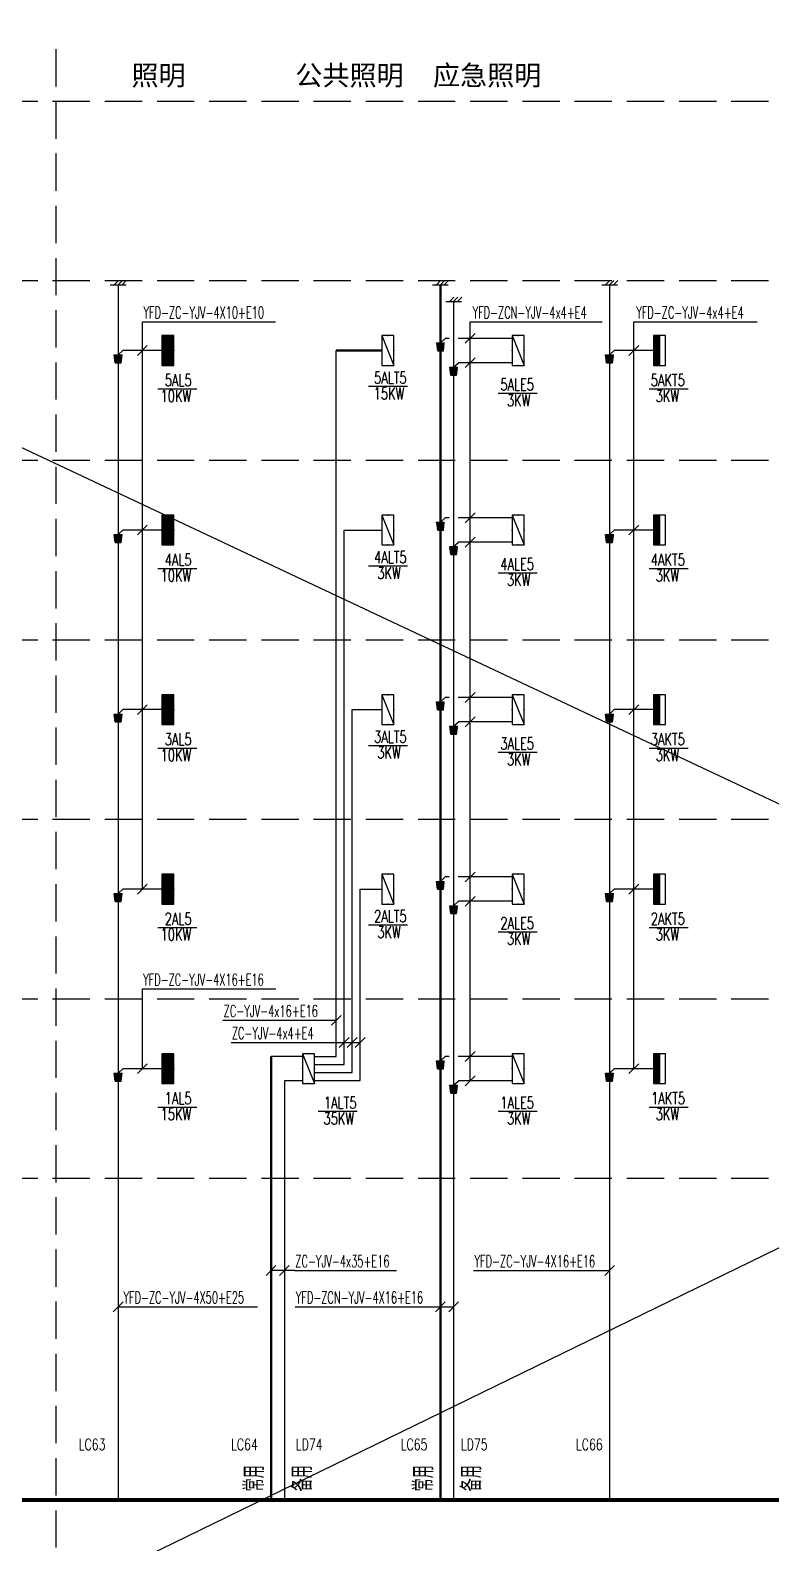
# Model space of a CAD drawing. Extents: x -336391 to 664021, y -458009 to -178412.
# Drawn here: x 161482 to 186304, y -259207 to -208482 of the extents above; entities that cross this region are included whole.
import ezdxf
from ezdxf.enums import TextEntityAlignment as Align

# ---------------------------------------------------------------- set-up
doc = ezdxf.new("R2010")
doc.units = 0
doc.header["$LTSCALE"] = 1000
doc.header["$MEASUREMENT"] = 0
doc.linetypes.add('DASH', pattern=[0.35, 0.25, -0.1])
doc.layers.get('0').update_dxf_attribs({"linetype": 'CONTINUOUS'})
for name, color, linetype in [('EQUIP', 3, 'CONTINUOUS'), ('SIG_TEXT', 7, 'CONTINUOUS'), ('STAIR', 4, 'CONTINUOUS'), ('WIRE-照明', 6, 'CONTINUOUS'), ('电气-文字', 4, 'CONTINUOUS')]:
    doc.layers.add(name, color=color, linetype=linetype)
doc.layers.add('WIRE', color=6, linetype='CONTINUOUS', lineweight=50)
doc.styles.add('_TCH_LABEL', font='COMPLEX', dxfattribs={"bigfont": 'GBCBIG'})
doc.styles.add('HZ', font='tjromans.shx', dxfattribs={"width": 0.75, "bigfont": 'tjhztxt.shx'})
doc.styles.get("Standard").update_dxf_attribs({"font": 'simplex.shx', "bigfont": 'hztxt.shx'})
doc.styles.add('STYLE2', font='')
doc.styles.get('STYLE2').set_extended_font_data('SimSun')

# ---------------------------------------------------------------- blocks, each defined once
blk = doc.blocks.new('$equip$00001416')
for p, q in [((0.75, 0.6), (-0.75, 0.6)), ((-0.75, 0), (0.75, 0.6)), ((-0.75, 0.6), (-0.75, 0)), ((-0.75, 0), (0.75, 0)), ((0.75, 0), (0.75, 0.6))]:
    blk.add_line(p, q)
for p in [(-0.75, 0.3), (0, 0.6), (0, 0), (0.75, 0.3)]:
    blk.add_point(p)
at = {"style": '_TCH_LABEL', "flags": 9}
blk.add_attdef('A', (0, 0), '', height=0.00002, dxfattribs=at)
blk = doc.blocks.new('*X4')
at = {"color": 0}
for p, q in [((-250, 33), (-83, 200)), ((-250, 68), (-118, 200)), ((-250, 104), (-154, 200)), ((-250, 139), (-189, 200)), ((-250, 174), (-224, 200)), ((-247, 0), (-47, 200)), ((-212, 0), (-12, 200)), ((-177, 0), (23, 200)), ((-141, 0), (59, 200)), ((-106, 0), (94, 200)), ((-71, 0), (129, 200)), ((-35, 0), (165, 200)), ((0, 0), (200, 200)), ((35, 0), (235, 200)), ((71, 0), (250, 179)), ((106, 0), (250, 144)), ((141, 0), (250, 109)), ((177, 0), (250, 73)), ((212, 0), (250, 38)), ((247, 0), (250, 3))]:
    blk.add_line(p, q, dxfattribs=at)
blk = doc.blocks.new('$equip$00001421')
for p, q in [((0.75, 0.6), (-0.75, 0.6)), ((-0.75, 0.6), (-0.75, 0)), ((-0.75, 0), (0.75, 0)), ((0.75, 0), (0.75, 0.6))]:
    blk.add_line(p, q)
at = {"const_width": 0.6}
blk.add_lwpolyline([(-0.75, 0.3), (0.75, 0.3)], dxfattribs=at)
for p in [(-0.75, 0.3), (0, 0.6), (0, 0), (0.75, 0.3)]:
    blk.add_point(p)
at = {"xscale": 0.00300000000061118, "yscale": 0.00300000000061118, "zscale": 0.003}
blk.add_blockref('*X4', (0, 0), dxfattribs=at)
at = {"style": '_TCH_LABEL', "flags": 9}
blk.add_attdef('A', (0, 0), '', height=0.00002, dxfattribs=at)
blk = doc.blocks.new('*X87')
at = {"color": 0}
for p, q in [((-250, 33), (-183, 100)), ((-250, 68), (-218, 100)), ((-247, 0), (-147, 100)), ((-212, 0), (-112, 100)), ((-177, 0), (-77, 100)), ((-141, 0), (-41, 100)), ((-106, 0), (-6, 100)), ((-71, 0), (29, 100)), ((-35, 0), (65, 100)), ((0, 0), (100, 100)), ((35, 0), (135, 100)), ((71, 0), (171, 100)), ((106, 0), (206, 100)), ((141, 0), (241, 100)), ((177, 0), (250, 73)), ((212, 0), (250, 38)), ((247, 0), (250, 3))]:
    blk.add_line(p, q, dxfattribs=at)
blk = doc.blocks.new('_LINKPT1')
at = {"color": 0}
blk.add_line((0, 0), (0, 0), dxfattribs=at)
blk = doc.blocks.new('_Z1')
at = {"color": 0}
for p, q in [((-0.75, 0.6), (-0.75, 0)), ((0.75, 0.6), (-0.75, 0.6)), ((-0.75, 0.3), (0.75, 0.3)), ((-0.75, 0), (0.75, 0)), ((0.75, 0), (0.75, 0.6))]:
    blk.add_line(p, q, dxfattribs=at)
at = {"color": 0, "const_width": 0.3}
blk.add_lwpolyline([(-0.75, 0.15), (0.75, 0.15)], dxfattribs=at)
at = {"color": 0, "xscale": 0.003, "yscale": 0.003, "zscale": 0.003}
blk.add_blockref('*X87', (0, 0), dxfattribs=at)
at = {"color": 0}
for p in [(-0.75, 0.3), (0, 0.6), (0, 0), (0.75, 0.3)]:
    blk.add_blockref('_LINKPT1', p, dxfattribs=at)
at = {"color": 0, "width": 0.8, "flags": 9}
blk.add_attdef('A', (0, 0), '', height=0.00003, dxfattribs=at)
blk.add_attdef('A', (0, 0), '', height=0.00003, dxfattribs=at)

msp = doc.modelspace()

# ---------------------------------------------------------------- hatches: boundary and pattern name
at = {"layer": 'WIRE-照明'}
h = msp.add_hatch(dxfattribs=at)
h.set_pattern_fill('ANSI31', color=3, scale=133.333333, style=0)
h.set_pattern_definition([(45, (205956.731, -211210.131), (-9.4280904, 9.4280904), [])])
h.paths.add_polyline_path([(175095.7, -218963.3), (175362.4, -218963.3), (175329, -219229.9), (175129, -219229.9)])
h = msp.add_hatch(dxfattribs=at)
h.set_pattern_fill('ANSI31', color=3, scale=133.333333, style=0)
h.set_pattern_definition([(45, (195154.857, -211618.973), (-9.4280904, 9.4280904), [])])
h.paths.add_polyline_path([(164293.8, -219372.1), (164560.5, -219372.1), (164527.2, -219638.8), (164327.2, -219638.8)])
h = msp.add_hatch(dxfattribs=at)
h.set_pattern_fill('ANSI31', color=3, scale=133.333333, style=0)
h.set_pattern_definition([(45, (211631.785, -211619.007), (-9.4280904, 9.4280904), [])])
h.paths.add_polyline_path([(180770.8, -219372.1), (181037.4, -219372.1), (181004.1, -219638.8), (180804.1, -219638.8)])
h = msp.add_hatch(dxfattribs=at)
h.set_pattern_fill('ANSI31', color=3, scale=133.333333, style=0)
h.set_pattern_definition([(45, (206403.02, -212026.501), (-9.4280904, 9.4280904), [])])
h.paths.add_polyline_path([(175542, -219779.6), (175808.7, -219779.6), (175775.3, -220046.3), (175575.3, -220046.3)])
h = msp.add_hatch(dxfattribs=at)
h.set_pattern_fill('ANSI31', color=3, scale=133.333333, style=0)
h.set_pattern_definition([(45, (205956.731, -217231.118), (-9.4280904, 9.4280904), [])])
h.paths.add_polyline_path([(175095.7, -224984.2), (175362.4, -224984.2), (175329, -225250.9), (175129, -225250.9)])
h = msp.add_hatch(dxfattribs=at)
h.set_pattern_fill('ANSI31', color=3, scale=133.333333, style=0)
h.set_pattern_definition([(45, (195154.857, -217639.959), (-9.4280904, 9.4280904), [])])
h.paths.add_polyline_path([(164293.8, -225393.1), (164560.5, -225393.1), (164527.2, -225659.8), (164327.2, -225659.8)])
h = msp.add_hatch(dxfattribs=at)
h.set_pattern_fill('ANSI31', color=3, scale=133.333333, style=0)
h.set_pattern_definition([(45, (211631.785, -217639.993), (-9.4280904, 9.4280904), [])])
h.paths.add_polyline_path([(180770.8, -225393.1), (181037.4, -225393.1), (181004.1, -225659.8), (180804.1, -225659.8)])
h = msp.add_hatch(dxfattribs=at)
h.set_pattern_fill('ANSI31', color=3, scale=133.333333, style=0)
h.set_pattern_definition([(45, (206403.02, -218047.487), (-9.4280904, 9.4280904), [])])
h.paths.add_polyline_path([(175542, -225800.6), (175808.7, -225800.6), (175775.3, -226067.3), (175575.3, -226067.3)])
h = msp.add_hatch(dxfattribs=at)
h.set_pattern_fill('ANSI31', color=3, scale=133.333333, style=0)
h.set_pattern_definition([(45, (205956.731, -223252.104), (-9.4280904, 9.4280904), [])])
h.paths.add_polyline_path([(175095.7, -231005.2), (175362.4, -231005.2), (175329, -231271.9), (175129, -231271.9)])
h = msp.add_hatch(dxfattribs=at)
h.set_pattern_fill('ANSI31', color=3, scale=133.333333, style=0)
h.set_pattern_definition([(45, (195154.857, -223660.945), (-9.4280904, 9.4280904), [])])
h.paths.add_polyline_path([(164293.8, -231414.1), (164560.5, -231414.1), (164527.2, -231680.7), (164327.2, -231680.7)])
h = msp.add_hatch(dxfattribs=at)
h.set_pattern_fill('ANSI31', color=3, scale=133.333333, style=0)
h.set_pattern_definition([(45, (211631.785, -223660.98), (-9.4280904, 9.4280904), [])])
h.paths.add_polyline_path([(180770.8, -231414.1), (181037.4, -231414.1), (181004.1, -231680.8), (180804.1, -231680.8)])
h = msp.add_hatch(dxfattribs=at)
h.set_pattern_fill('ANSI31', color=3, scale=133.333333, style=0)
h.set_pattern_definition([(45, (206403.02, -224068.473), (-9.4280904, 9.4280904), [])])
h.paths.add_polyline_path([(175542, -231821.6), (175808.7, -231821.6), (175775.3, -232088.3), (175575.3, -232088.3)])
h = msp.add_hatch(dxfattribs=at)
h.set_pattern_fill('ANSI31', color=3, scale=133.333333, style=0)
h.set_pattern_definition([(45, (205956.731, -229273.09), (-9.4280904, 9.4280904), [])])
h.paths.add_polyline_path([(175095.7, -237026.2), (175362.4, -237026.2), (175329, -237292.9), (175129, -237292.9)])
h = msp.add_hatch(dxfattribs=at)
h.set_pattern_fill('ANSI31', color=3, scale=133.333333, style=0)
h.set_pattern_definition([(45, (195154.857, -229681.932), (-9.4280904, 9.4280904), [])])
h.paths.add_polyline_path([(164293.8, -237435.1), (164560.5, -237435.1), (164527.2, -237701.7), (164327.2, -237701.7)])
h = msp.add_hatch(dxfattribs=at)
h.set_pattern_fill('ANSI31', color=3, scale=133.333333, style=0)
h.set_pattern_definition([(45, (206403.02, -230089.46), (-9.4280904, 9.4280904), [])])
h.paths.add_polyline_path([(175542, -237842.6), (175808.7, -237842.6), (175775.3, -238109.3), (175575.3, -238109.3)])
h = msp.add_hatch(dxfattribs=at)
h.set_pattern_fill('ANSI31', color=3, scale=133.333333, style=0)
h.set_pattern_definition([(45, (211631.785, -229681.966), (-9.4280904, 9.4280904), [])])
h.paths.add_polyline_path([(180770.8, -237435.1), (181037.4, -237435.1), (181004.1, -237701.8), (180804.1, -237701.8)])
h = msp.add_hatch(dxfattribs=at)
h.set_pattern_fill('ANSI31', color=3, scale=133.333333, style=0)
h.set_pattern_definition([(45, (195154.857, -235702.918), (-9.4280904, 9.4280904), [])])
h.paths.add_polyline_path([(164293.8, -243456), (164560.5, -243456), (164527.2, -243722.7), (164327.2, -243722.7)])
h = msp.add_hatch(dxfattribs=at)
h.set_pattern_fill('ANSI31', color=3, scale=133.333333, style=0)
h.set_pattern_definition([(45, (205956.731, -235294.076), (-9.4280904, 9.4280904), [])])
h.paths.add_polyline_path([(175095.7, -243047.2), (175362.4, -243047.2), (175329, -243313.9), (175129, -243313.9)])
h = msp.add_hatch(dxfattribs=at)
h.set_pattern_fill('ANSI31', color=3, scale=133.333333, style=0)
h.set_pattern_definition([(45, (211631.785, -235702.952), (-9.4280904, 9.4280904), [])])
h.paths.add_polyline_path([(180770.8, -243456.1), (181037.4, -243456.1), (181004.1, -243722.7), (180804.1, -243722.7)])
h = msp.add_hatch(dxfattribs=at)
h.set_pattern_fill('ANSI31', color=3, scale=133.333333, style=0)
h.set_pattern_definition([(45, (206403.02, -236110.446), (-9.4280904, 9.4280904), [])])
h.paths.add_polyline_path([(175542, -243863.6), (175808.7, -243863.6), (175775.3, -244130.2), (175575.3, -244130.2)])

# ---------------------------------------------------------------- linework, layer by layer
at = {"layer": 'EQUIP'}
for p, q in [((67594.2, -178411.7), (328492.8, -301233.1)), ((323102.3, -182721.2), (96702.7, -293152.7))]:
    msp.add_line(p, q, dxfattribs=at)
at = {"layer": 'SIG_TEXT'}
for p, q in [((165240.7, -237287.1), (165240.7, -218259.2)), ((165240.7, -218259.2), (169699.5, -218259.2)), ((176231, -243715.6), (176231, -218259.2)), ((176231, -218259.2), (180649.1, -218259.2)), ((181717.6, -243308.1), (181717.6, -218259.3)), ((181717.6, -218259.3), (185850.5, -218259.3)), ((165075.7, -219389.1), (165405.7, -219059.1)), ((176066, -218980.3), (176396, -218650.3)), ((181552.6, -219389.1), (181882.6, -219059.2)), ((176066, -219796.6), (176396, -219466.7)), ((165757.4, -220512.9), (167062.9, -220512.9)), ((172817.7, -220423.3), (174123.2, -220423.3)), ((177163.4, -220653.6), (178469, -220653.6)), ((182234.3, -220512.9), (183539.8, -220512.9)), ((176066, -225001.3), (176396, -224671.3)), ((165075.7, -225410.1), (165405.7, -225080.1)), ((181552.6, -225410.1), (181882.6, -225080.1)), ((176066, -225817.6), (176396, -225487.6)), ((165757.4, -226533.9), (167062.9, -226533.9)), ((172817.7, -226444.3), (174123.2, -226444.3)), ((177163.4, -226674.6), (178469, -226674.6)), ((182234.3, -226533.9), (183539.8, -226533.9)), ((176066, -231022.2), (176396, -230692.3)), ((165075.7, -231431.1), (165405.7, -231101.1)), ((181552.6, -231431.1), (181882.6, -231101.1)), ((176066, -231838.6), (176396, -231508.6)), ((165757.4, -232554.8), (167062.9, -232554.8)), ((172817.7, -232465.3), (174123.2, -232465.3)), ((177163.4, -232695.6), (178469, -232695.6)), ((182234.3, -232554.9), (183539.8, -232554.9)), ((176066, -237043.2), (176396, -236713.2)), ((165075.7, -237452.1), (165405.7, -237122.1)), ((181552.6, -237452.1), (181882.6, -237122.1)), ((176066, -237859.6), (176396, -237529.6)), ((165757.4, -238575.8), (167062.9, -238575.8)), ((172817.7, -238486.3), (174123.2, -238486.3)), ((177163.4, -238716.6), (178469, -238716.6)), ((182234.3, -238575.9), (183539.8, -238575.9)), ((165240.7, -243308.1), (165240.7, -240633.1)), ((165240.7, -240633.1), (169718.7, -240633.1)), ((167940.7, -241686.2), (171740.1, -241686.2)), ((171575.2, -241851.1), (171905.1, -241521.2)), ((168212.3, -242429.2), (171792.1, -242429.2)), ((171792.1, -242429.2), (172540.1, -242429.2)), ((171841.8, -242594.2), (172171.8, -242264.2)), ((172108.5, -242594.2), (172438.5, -242264.2)), ((172375.2, -242594.2), (172705.1, -242264.2)), ((176066, -243064.2), (176396, -242734.2)), ((165075.7, -243473.1), (165405.7, -243143.1)), ((181552.6, -243473.1), (181882.6, -243143.1)), ((176066, -243880.6), (176396, -243550.6)), ((165757.4, -244596.8), (167062.9, -244596.8)), ((171135.3, -244737.5), (172440.8, -244737.5)), ((177163.4, -244737.5), (178469, -244737.5)), ((182234.3, -244596.8), (183539.8, -244596.8)), ((169388.9, -250243.6), (169718.9, -249913.7)), ((169835.3, -250243.6), (170165.2, -249913.7)), ((180739.1, -250243.6), (181069.1, -249913.7)), ((170352.6, -250078.6), (169553.9, -250078.6)), ((170352.6, -250078.6), (173756.9, -250078.6)), ((176335.1, -250078.6), (180904.1, -250078.6)), ((164262.2, -251460.8), (164592.1, -251130.8)), ((164427.2, -251295.8), (169104.1, -251295.8)), ((170367.6, -251295.8), (174874.9, -251295.8)), ((174874.9, -251295.8), (175675.3, -251295.8)), ((175064, -251460.8), (175394, -251130.8)), ((175510.3, -251460.8), (175840.3, -251130.8))]:
    msp.add_line(p, q, dxfattribs=at)
at = {"layer": 'STAIR', "linetype": 'DASH', "ltscale": 5}
for p, q in [((162335.5, -209120.4), (162335.5, -273275.8)), ((71230.9, -210858.6), (343902.3, -210858.6)), ((71230.9, -210858.6), (343902.3, -210858.6)), ((71230.9, -216879.6), (343902.3, -216879.6)), ((71230.9, -216879.6), (343902.3, -216879.6)), ((71230.9, -222900.6), (343902.3, -222900.6)), ((71230.9, -222900.6), (343902.3, -222900.6)), ((71230.9, -228921.6), (343902.3, -228921.6)), ((71230.9, -234942.6), (343902.3, -234942.6)), ((71230.9, -240963.6), (343902.3, -240963.6)), ((71230.9, -246984.6), (343902.3, -246984.6))]:
    msp.add_line(p, q, dxfattribs=at)
at = {"layer": 'WIRE'}
for p, q in [((175229, -217021.1), (175229, -257775.5)), ((173266.6, -219223.5), (171740.1, -219223.5)), ((169553.9, -242899.2), (169553.9, -257775.5))]:
    msp.add_line(p, q, dxfattribs=at)
at = {"layer": 'WIRE-照明'}
for p, q in [((164160.5, -217021.7), (164693.8, -217021.7)), ((164293.8, -217021.7), (164435.2, -216880.3)), ((164427.2, -217021.7), (164568.6, -216880.3)), ((164427.2, -217021.7), (164427.2, -257775.5)), ((164560.5, -217021.7), (164701.9, -216880.3)), ((174962.4, -217021.1), (175495.7, -217021.1)), ((175095.7, -217021.1), (175237.1, -216879.6)), ((175229, -217021.1), (175370.5, -216879.6)), ((175362.4, -217021.1), (175503.8, -216879.6)), ((180637.4, -217021.7), (181170.8, -217021.7)), ((180770.8, -217021.7), (180912.2, -216880.3)), ((180904.1, -217021.7), (181045.5, -216880.3)), ((180904.1, -217021.7), (180904.1, -257775.5)), ((181037.4, -217021.7), (181178.8, -216880.3)), ((175408.7, -217573.8), (175942, -217573.8)), ((175542, -217573.8), (175683.4, -217432.4)), ((175675.3, -217573.8), (175816.7, -217432.4)), ((175675.3, -217573.8), (175675.3, -257775.5)), ((175808.7, -217573.8), (175950.1, -217432.4)), ((175229, -218963.3), (175385.8, -218815.3)), ((175523, -218815.3), (175385.8, -218815.3)), ((177641.6, -218815.3), (175829.2, -218815.3)), ((164427.2, -219372.1), (164583.9, -219224.1)), ((165897.5, -219224.1), (164583.9, -219224.1)), ((171740.1, -242900.6), (171740.1, -219223.5)), ((175675.3, -219779.6), (175832.1, -219631.6)), ((177641.6, -219631.6), (175832.1, -219631.6)), ((180904.1, -219372.1), (181060.8, -219224.1)), ((182374.4, -219224.1), (181060.8, -219224.1)), ((175229, -224984.2), (175385.8, -224836.3)), ((175523, -224836.3), (175385.8, -224836.3)), ((177641.6, -224836.3), (175829.2, -224836.3)), ((164427.2, -225393.1), (164583.9, -225245.1)), ((165897.5, -225245.1), (164583.9, -225245.1)), ((172006.8, -225244.4), (173266.6, -225244.4)), ((172006.8, -243167.3), (172006.8, -225244.4)), ((175675.3, -225800.6), (175832.1, -225652.6)), ((177641.6, -225652.6), (175832.1, -225652.6)), ((180904.1, -225393.1), (181060.8, -225245.1)), ((182374.4, -225245.1), (181060.8, -225245.1)), ((164427.2, -231414.1), (164583.9, -231266.1)), ((165897.5, -231266.1), (164583.9, -231266.1)), ((172273.5, -231265.4), (173266.6, -231265.4)), ((172273.5, -243434), (172273.5, -231265.4)), ((175229, -231005.2), (175385.8, -230857.2)), ((175523, -230857.2), (175385.8, -230857.2)), ((177641.6, -230857.2), (175829.2, -230857.2)), ((180904.1, -231414.1), (181060.8, -231266.1)), ((182374.4, -231266.1), (181060.8, -231266.1)), ((175675.3, -231821.6), (175832.1, -231673.6)), ((177641.6, -231673.6), (175832.1, -231673.6)), ((175229, -237026.2), (175385.8, -236878.2)), ((175523, -236878.2), (175385.8, -236878.2)), ((177641.6, -236878.2), (175829.2, -236878.2)), ((164427.2, -237435.1), (164583.9, -237287.1)), ((165897.5, -237287.1), (164583.9, -237287.1)), ((172540.1, -237286.4), (173266.6, -237286.4)), ((172540.1, -243700.6), (172540.1, -237286.4)), ((180904.1, -237435.1), (181060.8, -237287.1)), ((182374.4, -237287.1), (181060.8, -237287.1)), ((175675.3, -237842.6), (175832.1, -237694.6)), ((177641.6, -237694.6), (175832.1, -237694.6)), ((170612.6, -242899.2), (169553.9, -242899.2)), ((171012.6, -242900.6), (171740.1, -242900.6)), ((175229, -243047.2), (175385.8, -242899.2)), ((175523, -242899.2), (175385.8, -242899.2)), ((177641.6, -242899.2), (175829.2, -242899.2)), ((164427.2, -243456), (164583.9, -243308.1)), ((165897.5, -243308.1), (164583.9, -243308.1)), ((171012.6, -243167.3), (172006.8, -243167.3)), ((171012.6, -243434), (172273.5, -243434)), ((180904.1, -243456.1), (181060.8, -243308.1)), ((182374.4, -243308.1), (181060.8, -243308.1)), ((170000.2, -243715.6), (170000.2, -257775.5)), ((170612.6, -243715.6), (170000.2, -243715.6)), ((171012.6, -243700.6), (172540.1, -243700.6)), ((175675.3, -243863.6), (175832.1, -243715.6)), ((177641.6, -243715.6), (175832.1, -243715.6))]:
    msp.add_line(p, q, dxfattribs=at)
at = {"layer": 'WIRE-照明', "color": 3}
for p, q in [((175095.7, -218963.3), (175362.4, -218963.3)), ((175329, -219229.9), (175362.4, -218963.3)), ((164293.8, -219372.1), (164560.5, -219372.1)), ((164327.2, -219638.8), (164293.8, -219372.1)), ((164293.8, -219372.1), (164560.5, -219372.1)), ((164327.2, -219638.8), (164527.2, -219638.8)), ((164527.2, -219638.8), (164560.5, -219372.1)), ((175129, -219229.9), (175329, -219229.9)), ((180770.8, -219372.1), (181037.4, -219372.1)), ((180804.1, -219638.8), (180770.8, -219372.1)), ((180770.8, -219372.1), (181037.4, -219372.1)), ((180804.1, -219638.8), (181004.1, -219638.8)), ((181004.1, -219638.8), (181037.4, -219372.1)), ((175542, -219779.6), (175808.7, -219779.6)), ((175575.3, -220046.3), (175542, -219779.6)), ((175542, -219779.6), (175808.7, -219779.6)), ((175575.3, -220046.3), (175775.3, -220046.3)), ((175775.3, -220046.3), (175808.7, -219779.6)), ((175095.7, -224984.2), (175362.4, -224984.2)), ((175329, -225250.9), (175362.4, -224984.2)), ((164293.8, -225393.1), (164560.5, -225393.1)), ((164327.2, -225659.8), (164293.8, -225393.1)), ((164293.8, -225393.1), (164560.5, -225393.1)), ((164327.2, -225659.8), (164527.2, -225659.8)), ((164527.2, -225659.8), (164560.5, -225393.1)), ((175129, -225250.9), (175329, -225250.9)), ((180770.8, -225393.1), (181037.4, -225393.1)), ((180804.1, -225659.8), (180770.8, -225393.1)), ((180770.8, -225393.1), (181037.4, -225393.1)), ((180804.1, -225659.8), (181004.1, -225659.8)), ((181004.1, -225659.8), (181037.4, -225393.1)), ((175542, -225800.6), (175808.7, -225800.6)), ((175575.3, -226067.3), (175542, -225800.6)), ((175542, -225800.6), (175808.7, -225800.6)), ((175575.3, -226067.3), (175775.3, -226067.3)), ((175775.3, -226067.3), (175808.7, -225800.6)), ((175095.7, -231005.2), (175362.4, -231005.2)), ((175129, -231271.9), (175095.7, -231005.2)), ((175129, -231271.9), (175329, -231271.9)), ((175329, -231271.9), (175362.4, -231005.2)), ((164293.8, -231414.1), (164560.5, -231414.1)), ((164327.2, -231680.7), (164293.8, -231414.1)), ((164293.8, -231414.1), (164560.5, -231414.1)), ((164327.2, -231680.7), (164527.2, -231680.7)), ((164527.2, -231680.7), (164560.5, -231414.1)), ((180770.8, -231414.1), (181037.4, -231414.1)), ((180804.1, -231680.8), (180770.8, -231414.1)), ((180770.8, -231414.1), (181037.4, -231414.1)), ((180804.1, -231680.8), (181004.1, -231680.8)), ((181004.1, -231680.8), (181037.4, -231414.1)), ((175542, -231821.6), (175808.7, -231821.6)), ((175575.3, -232088.3), (175542, -231821.6)), ((175542, -231821.6), (175808.7, -231821.6)), ((175575.3, -232088.3), (175775.3, -232088.3)), ((175775.3, -232088.3), (175808.7, -231821.6)), ((175129, -237292.9), (175095.7, -237026.2)), ((175095.7, -237026.2), (175362.4, -237026.2)), ((175129, -237292.9), (175329, -237292.9)), ((175329, -237292.9), (175362.4, -237026.2)), ((164293.8, -237435.1), (164560.5, -237435.1)), ((164327.2, -237701.7), (164293.8, -237435.1)), ((164293.8, -237435.1), (164560.5, -237435.1)), ((164327.2, -237701.7), (164527.2, -237701.7)), ((164527.2, -237701.7), (164560.5, -237435.1)), ((175542, -237842.6), (175808.7, -237842.6)), ((175575.3, -238109.3), (175542, -237842.6)), ((175542, -237842.6), (175808.7, -237842.6)), ((175775.3, -238109.3), (175808.7, -237842.6)), ((180770.8, -237435.1), (181037.4, -237435.1)), ((180804.1, -237701.8), (180770.8, -237435.1)), ((180770.8, -237435.1), (181037.4, -237435.1)), ((180804.1, -237701.8), (181004.1, -237701.8)), ((181004.1, -237701.8), (181037.4, -237435.1)), ((175575.3, -238109.3), (175775.3, -238109.3)), ((164293.8, -243456), (164560.5, -243456)), ((164327.2, -243722.7), (164293.8, -243456)), ((164293.8, -243456), (164560.5, -243456)), ((164527.2, -243722.7), (164560.5, -243456)), ((175095.7, -243047.2), (175362.4, -243047.2)), ((175129, -243313.9), (175095.7, -243047.2)), ((175129, -243313.9), (175329, -243313.9)), ((175329, -243313.9), (175362.4, -243047.2)), ((180770.8, -243456.1), (181037.4, -243456.1)), ((180804.1, -243722.7), (180770.8, -243456.1)), ((180770.8, -243456.1), (181037.4, -243456.1)), ((181004.1, -243722.7), (181037.4, -243456.1)), ((164327.2, -243722.7), (164527.2, -243722.7)), ((175542, -243863.6), (175808.7, -243863.6)), ((175575.3, -244130.2), (175542, -243863.6)), ((175542, -243863.6), (175808.7, -243863.6)), ((175775.3, -244130.2), (175808.7, -243863.6)), ((180804.1, -243722.7), (181004.1, -243722.7)), ((175575.3, -244130.2), (175775.3, -244130.2))]:
    msp.add_line(p, q, dxfattribs=at)
at = {"layer": 'WIRE-照明', "const_width": 133.3}
msp.add_lwpolyline([(74971.3, -257775.5), (340011.6, -257775.5)], dxfattribs=at)

# ---------------------------------------------------------------- block references
at = {"layer": 'EQUIP', "xscale": 666.6666666665988, "yscale": 666.6666666665988, "rotation": 270}
for name, p, zscale in [('$equip$00001421', (165897.5, -219224.1), 666.6666666666667), ('_Z1', (182374.4, -219224.1), 666.6666666665988), ('$equip$00001416', (173266.6, -219223.5), 666.6666666665988), ('$equip$00001416', (177641.6, -219223.5), 666.6666666666667), ('$equip$00001421', (165897.5, -225245.1), 666.6666666666667), ('_Z1', (182374.4, -225245.1), 666.6666666665988), ('$equip$00001416', (173266.6, -225244.4), 666.6666666665988), ('$equip$00001416', (177641.6, -225244.4), 666.6666666666667), ('$equip$00001421', (165897.5, -231266.1), 666.6666666666667), ('$equip$00001416', (173266.6, -231265.4), 666.6666666665988), ('$equip$00001416', (177641.6, -231265.4), 666.6666666666667), ('_Z1', (182374.4, -231266.1), 666.6666666665988), ('$equip$00001421', (165897.5, -237287.1), 666.6666666666667), ('$equip$00001416', (173266.6, -237286.4), 666.6666666665988), ('$equip$00001416', (177641.6, -237286.4), 666.6666666666667), ('_Z1', (182374.4, -237287.1), 666.6666666665988), ('$equip$00001421', (165897.5, -243308.1), 666.6666666666667), ('$equip$00001416', (170612.6, -243307.4), 666.6666666666667), ('$equip$00001416', (177641.6, -243307.4), 666.6666666666667), ('_Z1', (182374.4, -243308.1), 666.6666666665988)]:
    msp.add_blockref(name, p, dxfattribs=dict(at, zscale=zscale))

# ---------------------------------------------------------------- texts
at = {"layer": 'SIG_TEXT', "color": 7, "style": 'STYLE2'}
for s, p in [('照明', (164874.4, -210327.4)), ('公共照明 ', (170364.4, -210327.4)), ('应急照明 ', (174980.7, -210327.4))]:
    msp.add_text(s, height=666.67, dxfattribs=at).set_placement(p)
at = {"layer": 'SIG_TEXT', "style": 'HZ'}
for s, width, p in [('YFD-ZC-YJV-4X10+E10', 0.6, (165277.5, -218148.2)), ('YFD-ZCN-YJV-4x4+E4', 0.6, (176310, -218148.2)), ('YFD-ZC-YJV-4x4+E4', 0.6, (181796.6, -218148.3)), ('5AL5', 0.7, (165988, -220417.5)), ('5ALT5', 0.7, (173008.3, -220333.9)), ('5AKT5', 0.7, (182282.6, -220417.5)), ('5ALE5', 0.7, (177238.9, -220564.2)), ('4AL5', 0.7, (165988, -226438.5)), ('4ALT5', 0.7, (173008.3, -226354.9)), ('4ALE5', 0.7, (177238.9, -226585.2)), ('4AKT5', 0.7, (182282.6, -226438.5)), ('3AL5', 0.7, (165988, -232459.4)), ('3ALT5', 0.7, (173008.3, -232375.9)), ('3ALE5', 0.7, (177238.9, -232606.2)), ('3AKT5', 0.7, (182282.6, -232459.5)), ('2AL5', 0.7, (165988, -238480.4)), ('2ALT5', 0.7, (173008.3, -238396.9)), ('2ALE5', 0.7, (177238.9, -238627.2)), ('2AKT5', 0.7, (182282.6, -238480.5)), ('YFD-ZC-YJV-4X16+E16', 0.6, (165266.6, -240522.1)), ('ZC-YJV-4x16+E16', 0.6, (167966.6, -241575.1)), ('ZC-YJV-4x4+E4', 0.6, (168238.3, -242318.2)), ('1AL5', 0.7, (165988, -244501.4)), ('1ALT5', 0.7, (171325.9, -244648.2)), ('1ALE5', 0.7, (177238.9, -244648.2)), ('1AKT5', 0.7, (182292.8, -244501.5)), ('ZC-YJV-4x35+E16', 0.6, (170367.8, -249967.6)), ('YFD-ZC-YJV-4X16+E16', 0.6, (176375.9, -249967.6)), ('YFD-ZC-YJV-4X50+E25', 0.6, (164606.1, -251184.8)), ('YFD-ZCN-YJV-4X16+E16', 0.6, (170383.3, -251184.8))]:
    msp.add_text(s, height=400, dxfattribs=dict(at, width=width)).set_placement(p)
at = {"layer": 'SIG_TEXT', "style": 'HZ', "width": 0.7}
for s, p in [('10KW', (166361.8, -220748.1)), ('15KW', (173505.6, -220663.8)), ('3KW', (182838.7, -220748.2)), ('3KW', (177851.4, -220894.1)), ('10KW', (166361.8, -226769.1)), ('3KW', (173505.6, -226684.8)), ('3KW', (177851.4, -226915.1)), ('3KW', (182838.7, -226769.1)), ('10KW', (166361.8, -232790.1)), ('3KW', (173505.6, -232705.8)), ('3KW', (177851.4, -232936.1)), ('3KW', (182838.7, -232790.1)), ('10KW', (166361.8, -238811.1)), ('3KW', (173505.6, -238726.8)), ('3KW', (177851.4, -238957.1)), ('3KW', (182838.7, -238811.1)), ('15KW', (166361.8, -244832.1)), ('35KW', (171823.2, -244978.1)), ('3KW', (177851.4, -244978.1)), ('3KW', (182838.7, -244832.1))]:
    msp.add_text(s, height=400, dxfattribs=at).set_placement(p, align=Align.MIDDLE)
for s, p in [('常用', (169321.2, -257489.1)), ('备用', (170928.1, -257489.1)), ('常用', (174996.3, -257489.1)), ('备用', (176603.2, -257489.1))]:
    msp.add_text(s, height=666.67, rotation=90, dxfattribs=at).set_placement(p)
at = {"layer": '电气-文字', "style": 'HZ', "width": 0.7}
for s, p in [('LC63', (163107.3, -256103.7)), ('LC64', (168213.3, -256103.7)), ('LD74', (170383.8, -256103.7)), ('LC65', (173899.1, -256103.7)), ('LD75', (175916.7, -256103.7)), ('LC66', (179773.2, -256103.7))]:
    msp.add_text(s, height=384, dxfattribs=at).set_placement(p)

doc.saveas('drawing.dxf')
